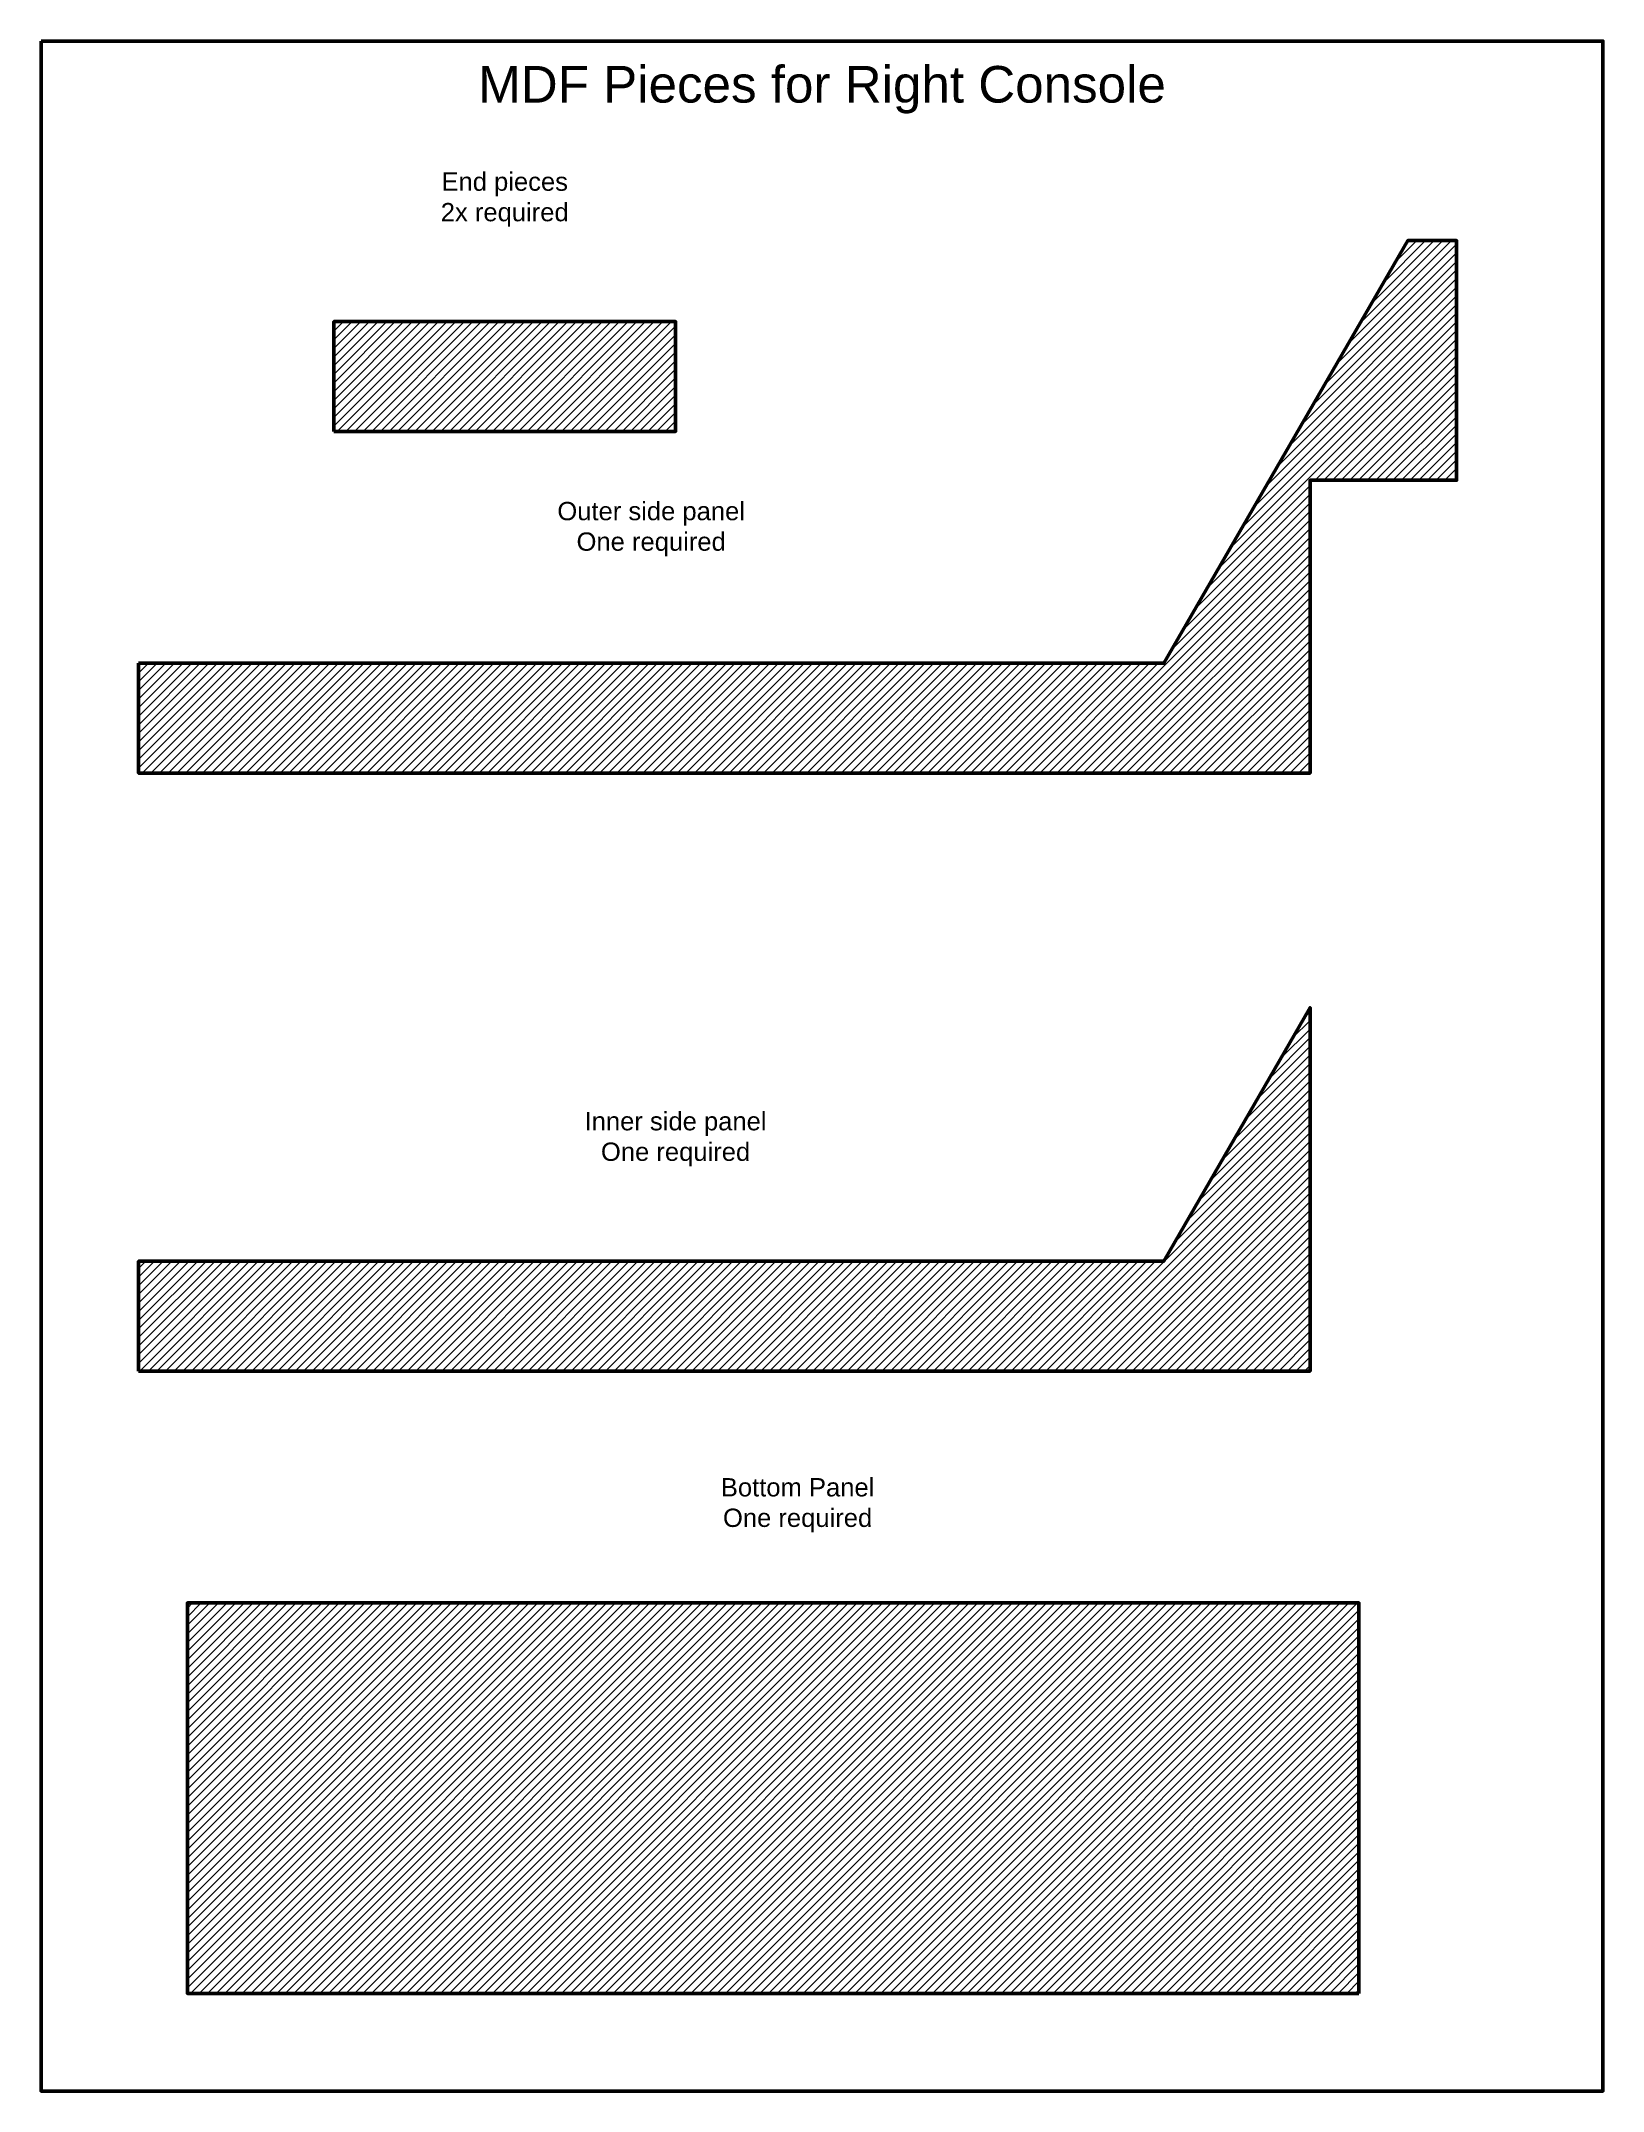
# Model space of a CAD drawing. Header units: inches. Extents: x 1 to 33, y 1 to 43.
import ezdxf

# ---------------------------------------------------------------- set-up
doc = ezdxf.new("R2010")
doc.units = ezdxf.units.IN
doc.header["$MEASUREMENT"] = 0
for name, color, linetype, lineweight, true_color in [('Dimension', 1, 'Continuous', 13, 0xff0000), ('Hatch', 252, 'Continuous', 25, 0xa0a0a4), ('PageBorder', 5, 'Continuous', 50, 0x0000ff), ('Visible', 7, 'Continuous', 50, 0x000000)]:
    doc.layers.add(name, color=color, linetype=linetype, lineweight=lineweight, true_color=true_color)
doc.styles.add('textstyle0', font='')
doc.styles.add('textstyle1', font='')
doc.styles.add('textstyle2', font='')
doc.styles.add('textstyle3', font='')
doc.styles.add('textstyle4', font='')
doc.styles.get('textstyle0').set_extended_font_data('Arial')
doc.styles.get('textstyle1').set_extended_font_data('Arial')
doc.styles.get('textstyle2').set_extended_font_data('Arial')
doc.styles.get('textstyle3').set_extended_font_data('Arial')
doc.styles.get('textstyle4').set_extended_font_data('Arial')
pattern_1 = [(45, (0, 0), (-0.08838835, 0.08838835), [])]

msp = doc.modelspace()

# ---------------------------------------------------------------- hatches: boundary and pattern name
at = {"layer": 'Hatch'}
h = msp.add_hatch(dxfattribs=at)
h.set_pattern_fill('ANSI31', color=256, scale=2, style=0)
h.set_pattern_definition(pattern_1)
h.paths.add_polyline_path([(3, 30.25), (24, 30.25), (29, 38.91), (30, 38.91), (30, 34), (27, 34), (27, 28), (3, 28)])
h = msp.add_hatch(dxfattribs=at)
h.set_pattern_fill('ANSI31', color=256, scale=2, style=0)
h.set_pattern_definition(pattern_1)
h.paths.add_polyline_path([(7, 35), (7, 37.25), (14, 37.25), (14, 35)])
h = msp.add_hatch(dxfattribs=at)
h.set_pattern_fill('ANSI31', color=256, scale=2, style=0)
h.set_pattern_definition(pattern_1)
h.paths.add_polyline_path([(3, 15.75), (3, 18), (24, 18), (27, 23.196), (27, 15.75)])
h = msp.add_hatch(dxfattribs=at)
h.set_pattern_fill('ANSI31', color=256, scale=2, style=0)
h.set_pattern_definition(pattern_1)
h.paths.add_polyline_path([(28, 3), (4, 3), (4, 11), (28, 11)])

# ---------------------------------------------------------------- linework, layer by layer
at = {"layer": 'PageBorder', "flags": 128}
msp.add_lwpolyline([(1, 43), (33, 43), (33, 1), (1, 1)], close=True, dxfattribs=at)
at = {"layer": 'Visible'}
for points in [[(3, 30.25), (24, 30.25), (29, 38.91), (30, 38.91), (30, 34), (27, 34), (27, 28), (3, 28)], [(3, 15.75), (3, 18), (24, 18), (27, 23.196), (27, 15.75)]]:
    msp.add_lwpolyline(points, close=True, dxfattribs=at)
at = {"layer": 'Visible', "flags": 128}
for points in [[(7, 35), (7, 37.25), (14, 37.25), (14, 35)], [(28, 3), (4, 3), (4, 11), (28, 11)]]:
    msp.add_lwpolyline(points, close=True, dxfattribs=at)

# ---------------------------------------------------------------- texts
at = {"layer": 'Dimension', "char_height": 0.375, "attachment_point": 5}
for s, insert, style in [('End pieces\\P2x required', (10.5, 39.75), 'textstyle0'), ('Outer side panel\\POne required', (13.5, 33), 'textstyle1'), ('Inner side panel\\POne required', (14, 20.5), 'textstyle4'), ('Bottom Panel\\POne required', (16.5, 13), 'textstyle3')]:
    msp.add_mtext(s, dxfattribs=dict(at, insert=insert, style=style))
at = {"layer": 'PageBorder', "insert": (17, 42), "char_height": 0.75, "attachment_point": 5, "style": 'textstyle2'}
msp.add_mtext('MDF Pieces for Right Console', dxfattribs=at)

doc.saveas('drawing.dxf')
